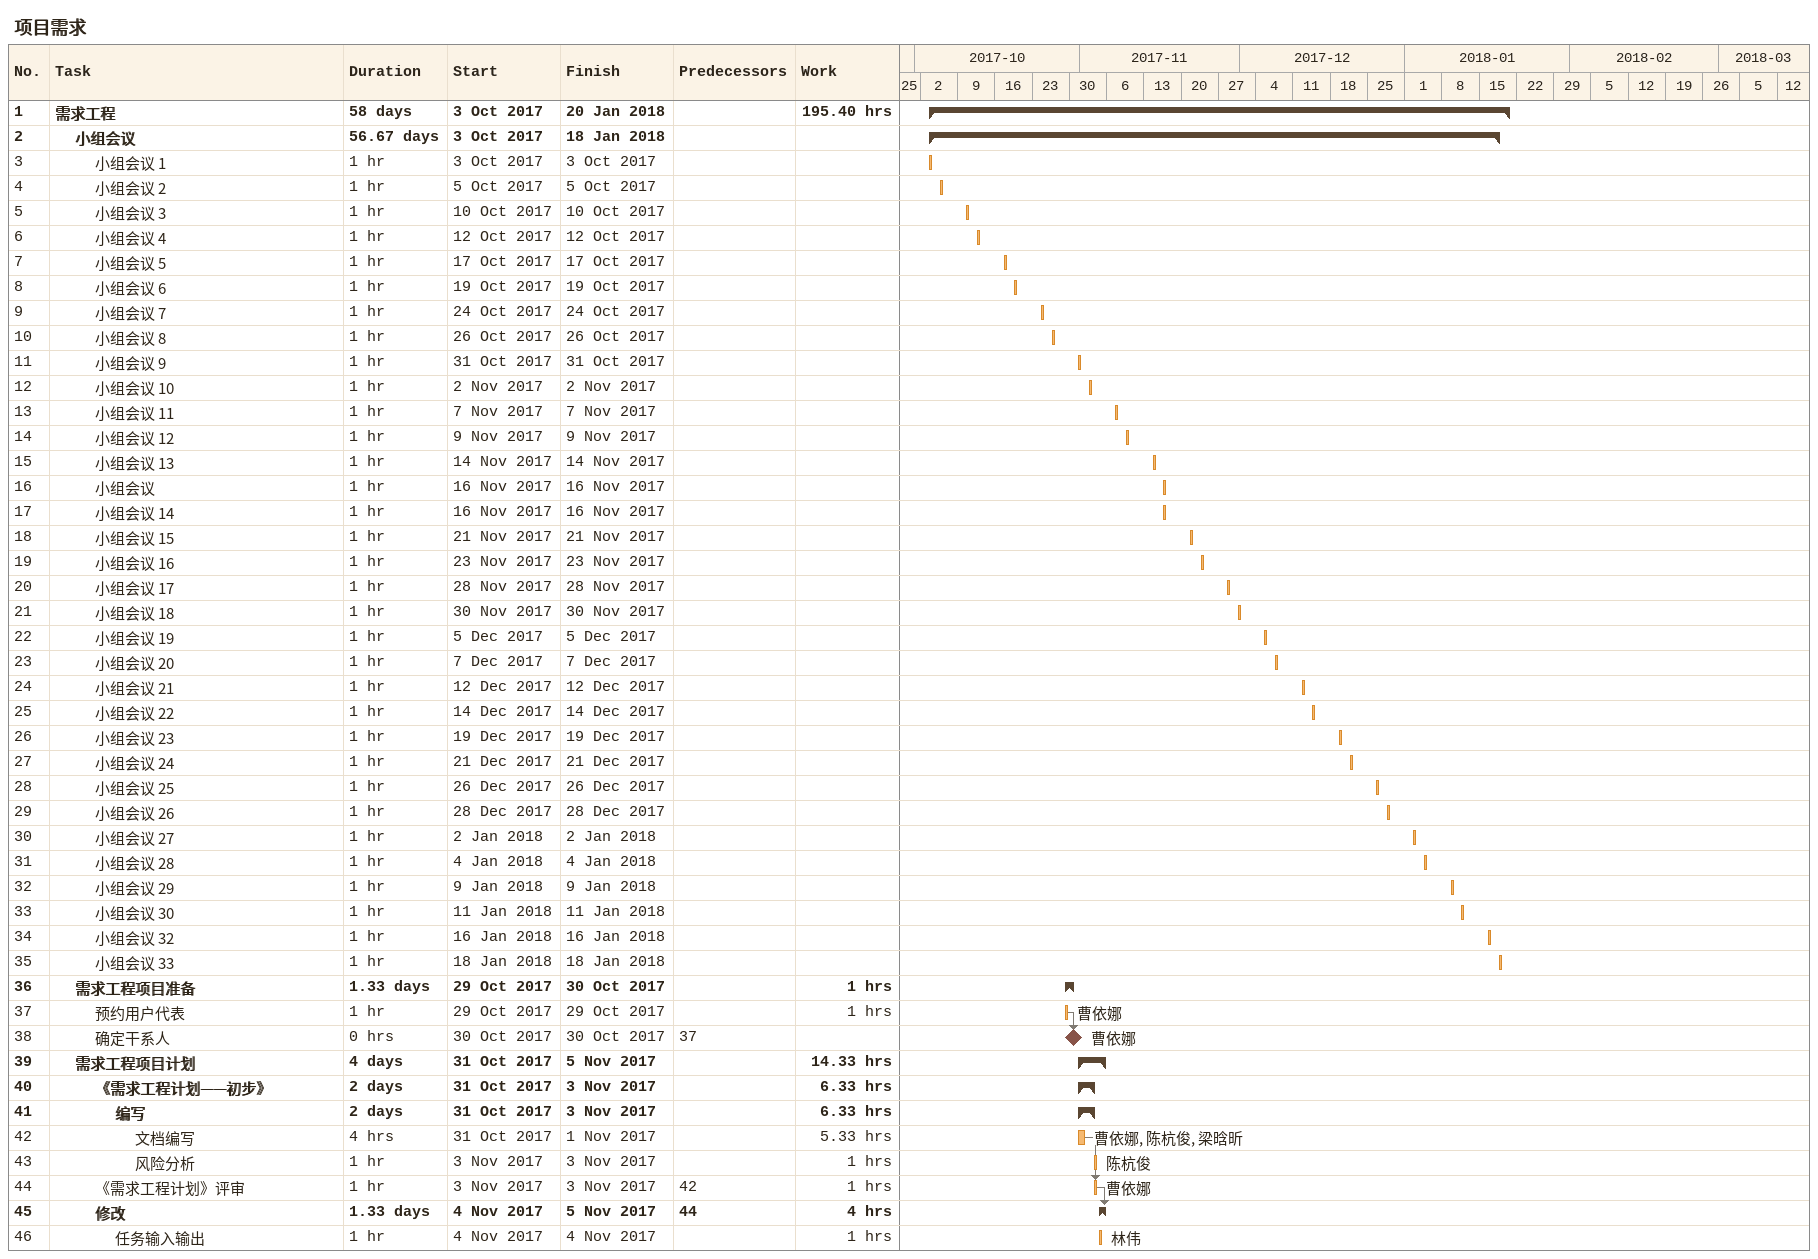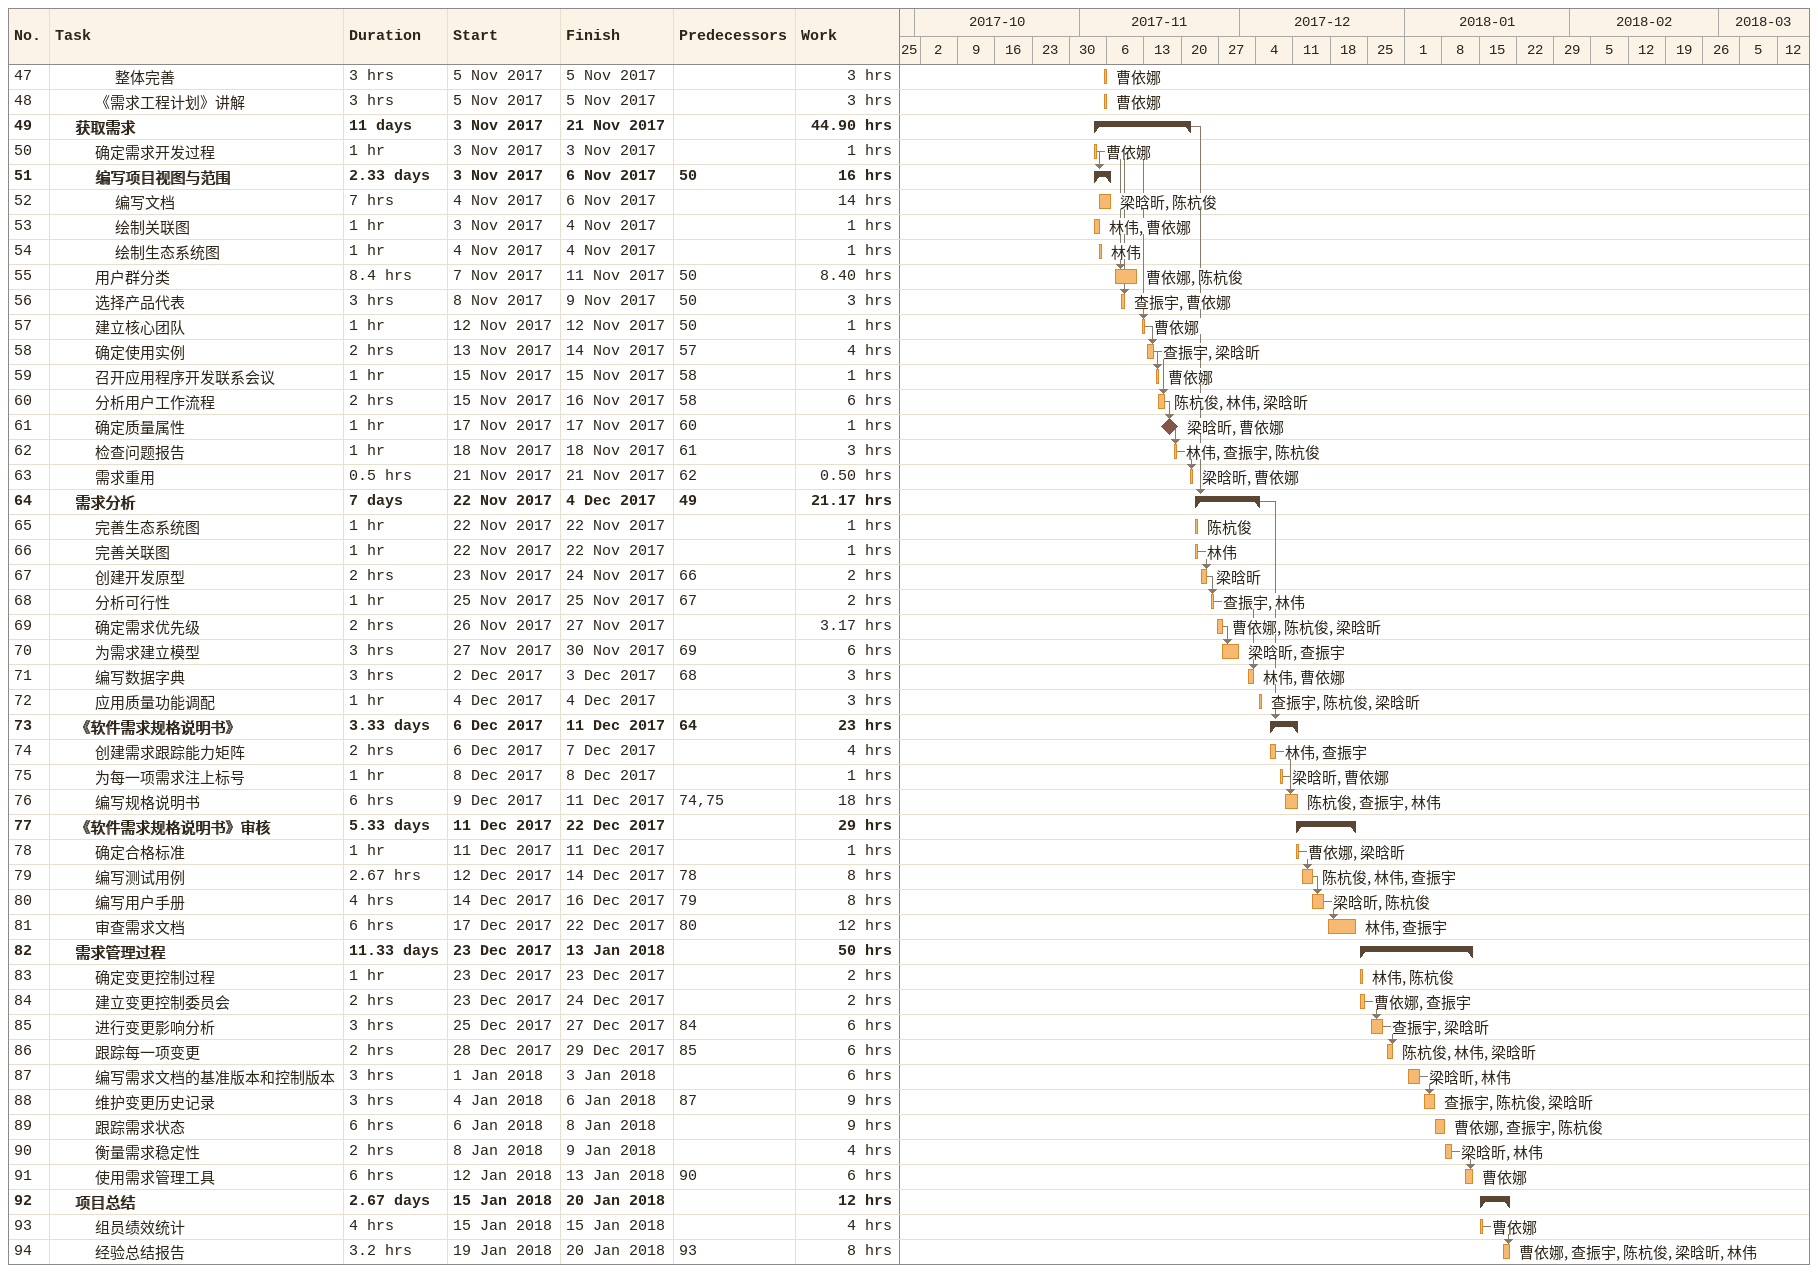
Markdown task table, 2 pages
项目需求

| ID | Level | Task | Duration | Start | Finish | Predecessors | Resources | Work (h) |
|---|---|---|---|---|---|---|---|---|
| 1 | 1 | **需求工程** | 58d | 2017-10-03 | 2018-01-20 |  |  | 195.40 |
| 2 | 2 | **小组会议** | 56.67d | 2017-10-03 | 2018-01-18 |  |  |  |
| 3 | 3 | 小组会议 1 | 1h | 2017-10-03 | 2017-10-03 |  |  |  |
| 4 | 3 | 小组会议 2 | 1h | 2017-10-05 | 2017-10-05 |  |  |  |
| 5 | 3 | 小组会议 3 | 1h | 2017-10-10 | 2017-10-10 |  |  |  |
| 6 | 3 | 小组会议 4 | 1h | 2017-10-12 | 2017-10-12 |  |  |  |
| 7 | 3 | 小组会议 5 | 1h | 2017-10-17 | 2017-10-17 |  |  |  |
| 8 | 3 | 小组会议 6 | 1h | 2017-10-19 | 2017-10-19 |  |  |  |
| 9 | 3 | 小组会议 7 | 1h | 2017-10-24 | 2017-10-24 |  |  |  |
| 10 | 3 | 小组会议 8 | 1h | 2017-10-26 | 2017-10-26 |  |  |  |
| 11 | 3 | 小组会议 9 | 1h | 2017-10-31 | 2017-10-31 |  |  |  |
| 12 | 3 | 小组会议 10 | 1h | 2017-11-02 | 2017-11-02 |  |  |  |
| 13 | 3 | 小组会议 11 | 1h | 2017-11-07 | 2017-11-07 |  |  |  |
| 14 | 3 | 小组会议 12 | 1h | 2017-11-09 | 2017-11-09 |  |  |  |
| 15 | 3 | 小组会议 13 | 1h | 2017-11-14 | 2017-11-14 |  |  |  |
| 16 | 3 | 小组会议 | 1h | 2017-11-16 | 2017-11-16 |  |  |  |
| 17 | 3 | 小组会议 14 | 1h | 2017-11-16 | 2017-11-16 |  |  |  |
| 18 | 3 | 小组会议 15 | 1h | 2017-11-21 | 2017-11-21 |  |  |  |
| 19 | 3 | 小组会议 16 | 1h | 2017-11-23 | 2017-11-23 |  |  |  |
| 20 | 3 | 小组会议 17 | 1h | 2017-11-28 | 2017-11-28 |  |  |  |
| 21 | 3 | 小组会议 18 | 1h | 2017-11-30 | 2017-11-30 |  |  |  |
| 22 | 3 | 小组会议 19 | 1h | 2017-12-05 | 2017-12-05 |  |  |  |
| 23 | 3 | 小组会议 20 | 1h | 2017-12-07 | 2017-12-07 |  |  |  |
| 24 | 3 | 小组会议 21 | 1h | 2017-12-12 | 2017-12-12 |  |  |  |
| 25 | 3 | 小组会议 22 | 1h | 2017-12-14 | 2017-12-14 |  |  |  |
| 26 | 3 | 小组会议 23 | 1h | 2017-12-19 | 2017-12-19 |  |  |  |
| 27 | 3 | 小组会议 24 | 1h | 2017-12-21 | 2017-12-21 |  |  |  |
| 28 | 3 | 小组会议 25 | 1h | 2017-12-26 | 2017-12-26 |  |  |  |
| 29 | 3 | 小组会议 26 | 1h | 2017-12-28 | 2017-12-28 |  |  |  |
| 30 | 3 | 小组会议 27 | 1h | 2018-01-02 | 2018-01-02 |  |  |  |
| 31 | 3 | 小组会议 28 | 1h | 2018-01-04 | 2018-01-04 |  |  |  |
| 32 | 3 | 小组会议 29 | 1h | 2018-01-09 | 2018-01-09 |  |  |  |
| 33 | 3 | 小组会议 30 | 1h | 2018-01-11 | 2018-01-11 |  |  |  |
| 34 | 3 | 小组会议 32 | 1h | 2018-01-16 | 2018-01-16 |  |  |  |
| 35 | 3 | 小组会议 33 | 1h | 2018-01-18 | 2018-01-18 |  |  |  |
| 36 | 2 | **需求工程项目准备** | 1.33d | 2017-10-29 | 2017-10-30 |  |  | 1 |
| 37 | 3 | 预约用户代表 | 1h | 2017-10-29 | 2017-10-29 |  | 曹依娜 | 1 |
| 38 | 3 | 确定干系人 | 0h | 2017-10-30 | 2017-10-30 | 37 | 曹依娜 |  |
| 39 | 2 | **需求工程项目计划** | 4d | 2017-10-31 | 2017-11-05 |  |  | 14.33 |
| 40 | 3 | **《需求工程计划——初步》** | 2d | 2017-10-31 | 2017-11-03 |  |  | 6.33 |
| 41 | 4 | **编写** | 2d | 2017-10-31 | 2017-11-03 |  |  | 6.33 |
| 42 | 5 | 文档编写 | 4h | 2017-10-31 | 2017-11-01 |  | 曹依娜, 陈杭俊, 梁晗昕 | 5.33 |
| 43 | 5 | 风险分析 | 1h | 2017-11-03 | 2017-11-03 |  | 陈杭俊 | 1 |
| 44 | 3 | 《需求工程计划》评审 | 1h | 2017-11-03 | 2017-11-03 | 42 | 曹依娜 | 1 |
| 45 | 3 | **修改** | 1.33d | 2017-11-04 | 2017-11-05 | 44 |  | 4 |
| 46 | 4 | 任务输入输出 | 1h | 2017-11-04 | 2017-11-04 |  | 林伟 | 1 |
| 47 | 4 | 整体完善 | 3h | 2017-11-05 | 2017-11-05 |  | 曹依娜 | 3 |
| 48 | 3 | 《需求工程计划》讲解 | 3h | 2017-11-05 | 2017-11-05 |  | 曹依娜 | 3 |
| 49 | 2 | **获取需求** | 11d | 2017-11-03 | 2017-11-21 |  |  | 44.90 |
| 50 | 3 | 确定需求开发过程 | 1h | 2017-11-03 | 2017-11-03 |  | 曹依娜 | 1 |
| 51 | 3 | **编写项目视图与范围** | 2.33d | 2017-11-03 | 2017-11-06 | 50 |  | 16 |
| 52 | 4 | 编写文档 | 7h | 2017-11-04 | 2017-11-06 |  | 梁晗昕, 陈杭俊 | 14 |
| 53 | 4 | 绘制关联图 | 1h | 2017-11-03 | 2017-11-04 |  | 林伟, 曹依娜 | 1 |
| 54 | 4 | 绘制生态系统图 | 1h | 2017-11-04 | 2017-11-04 |  | 林伟 | 1 |
| 55 | 3 | 用户群分类 | 8.4h | 2017-11-07 | 2017-11-11 | 50 | 曹依娜, 陈杭俊 | 8.40 |
| 56 | 3 | 选择产品代表 | 3h | 2017-11-08 | 2017-11-09 | 50 | 查振宇, 曹依娜 | 3 |
| 57 | 3 | 建立核心团队 | 1h | 2017-11-12 | 2017-11-12 | 50 | 曹依娜 | 1 |
| 58 | 3 | 确定使用实例 | 2h | 2017-11-13 | 2017-11-14 | 57 | 查振宇, 梁晗昕 | 4 |
| 59 | 3 | 召开应用程序开发联系会议 | 1h | 2017-11-15 | 2017-11-15 | 58 | 曹依娜 | 1 |
| 60 | 3 | 分析用户工作流程 | 2h | 2017-11-15 | 2017-11-16 | 58 | 陈杭俊, 林伟, 梁晗昕 | 6 |
| 61 | 3 | 确定质量属性 | 1h | 2017-11-17 | 2017-11-17 | 60 | 梁晗昕, 曹依娜 | 1 |
| 62 | 3 | 检查问题报告 | 1h | 2017-11-18 | 2017-11-18 | 61 | 林伟, 查振宇, 陈杭俊 | 3 |
| 63 | 3 | 需求重用 | 0.5h | 2017-11-21 | 2017-11-21 | 62 | 梁晗昕, 曹依娜 | 0.50 |
| 64 | 2 | **需求分析** | 7d | 2017-11-22 | 2017-12-04 | 49 |  | 21.17 |
| 65 | 3 | 完善生态系统图 | 1h | 2017-11-22 | 2017-11-22 |  | 陈杭俊 | 1 |
| 66 | 3 | 完善关联图 | 1h | 2017-11-22 | 2017-11-22 |  | 林伟 | 1 |
| 67 | 3 | 创建开发原型 | 2h | 2017-11-23 | 2017-11-24 | 66 | 梁晗昕 | 2 |
| 68 | 3 | 分析可行性 | 1h | 2017-11-25 | 2017-11-25 | 67 | 查振宇, 林伟 | 2 |
| 69 | 3 | 确定需求优先级 | 2h | 2017-11-26 | 2017-11-27 |  | 曹依娜, 陈杭俊, 梁晗昕 | 3.17 |
| 70 | 3 | 为需求建立模型 | 3h | 2017-11-27 | 2017-11-30 | 69 | 梁晗昕, 查振宇 | 6 |
| 71 | 3 | 编写数据字典 | 3h | 2017-12-02 | 2017-12-03 | 68 | 林伟, 曹依娜 | 3 |
| 72 | 3 | 应用质量功能调配 | 1h | 2017-12-04 | 2017-12-04 |  | 查振宇, 陈杭俊, 梁晗昕 | 3 |
| 73 | 2 | **《软件需求规格说明书》** | 3.33d | 2017-12-06 | 2017-12-11 | 64 |  | 23 |
| 74 | 3 | 创建需求跟踪能力矩阵 | 2h | 2017-12-06 | 2017-12-07 |  | 林伟, 查振宇 | 4 |
| 75 | 3 | 为每一项需求注上标号 | 1h | 2017-12-08 | 2017-12-08 |  | 梁晗昕, 曹依娜 | 1 |
| 76 | 3 | 编写规格说明书 | 6h | 2017-12-09 | 2017-12-11 | 74, 75 | 陈杭俊, 查振宇, 林伟 | 18 |
| 77 | 2 | **《软件需求规格说明书》审核** | 5.33d | 2017-12-11 | 2017-12-22 |  |  | 29 |
| 78 | 3 | 确定合格标准 | 1h | 2017-12-11 | 2017-12-11 |  | 曹依娜, 梁晗昕 | 1 |
| 79 | 3 | 编写测试用例 | 2.67h | 2017-12-12 | 2017-12-14 | 78 | 陈杭俊, 林伟, 查振宇 | 8 |
| 80 | 3 | 编写用户手册 | 4h | 2017-12-14 | 2017-12-16 | 79 | 梁晗昕, 陈杭俊 | 8 |
| 81 | 3 | 审查需求文档 | 6h | 2017-12-17 | 2017-12-22 | 80 | 林伟, 查振宇 | 12 |
| 82 | 2 | **需求管理过程** | 11.33d | 2017-12-23 | 2018-01-13 |  |  | 50 |
| 83 | 3 | 确定变更控制过程 | 1h | 2017-12-23 | 2017-12-23 |  | 林伟, 陈杭俊 | 2 |
| 84 | 3 | 建立变更控制委员会 | 2h | 2017-12-23 | 2017-12-24 |  | 曹依娜, 查振宇 | 2 |
| 85 | 3 | 进行变更影响分析 | 3h | 2017-12-25 | 2017-12-27 | 84 | 查振宇, 梁晗昕 | 6 |
| 86 | 3 | 跟踪每一项变更 | 2h | 2017-12-28 | 2017-12-29 | 85 | 陈杭俊, 林伟, 梁晗昕 | 6 |
| 87 | 3 | 编写需求文档的基准版本和控制版本 | 3h | 2018-01-01 | 2018-01-03 |  | 梁晗昕, 林伟 | 6 |
| 88 | 3 | 维护变更历史记录 | 3h | 2018-01-04 | 2018-01-06 | 87 | 查振宇, 陈杭俊, 梁晗昕 | 9 |
| 89 | 3 | 跟踪需求状态 | 6h | 2018-01-06 | 2018-01-08 |  | 曹依娜, 查振宇, 陈杭俊 | 9 |
| 90 | 3 | 衡量需求稳定性 | 2h | 2018-01-08 | 2018-01-09 |  | 梁晗昕, 林伟 | 4 |
| 91 | 3 | 使用需求管理工具 | 6h | 2018-01-12 | 2018-01-13 | 90 | 曹依娜 | 6 |
| 92 | 2 | **项目总结** | 2.67d | 2018-01-15 | 2018-01-20 |  |  | 12 |
| 93 | 3 | 组员绩效统计 | 4h | 2018-01-15 | 2018-01-15 |  | 曹依娜 | 4 |
| 94 | 3 | 经验总结报告 | 3.2h | 2018-01-19 | 2018-01-20 | 93 | 曹依娜, 查振宇, 陈杭俊, 梁晗昕, 林伟 | 8 |
